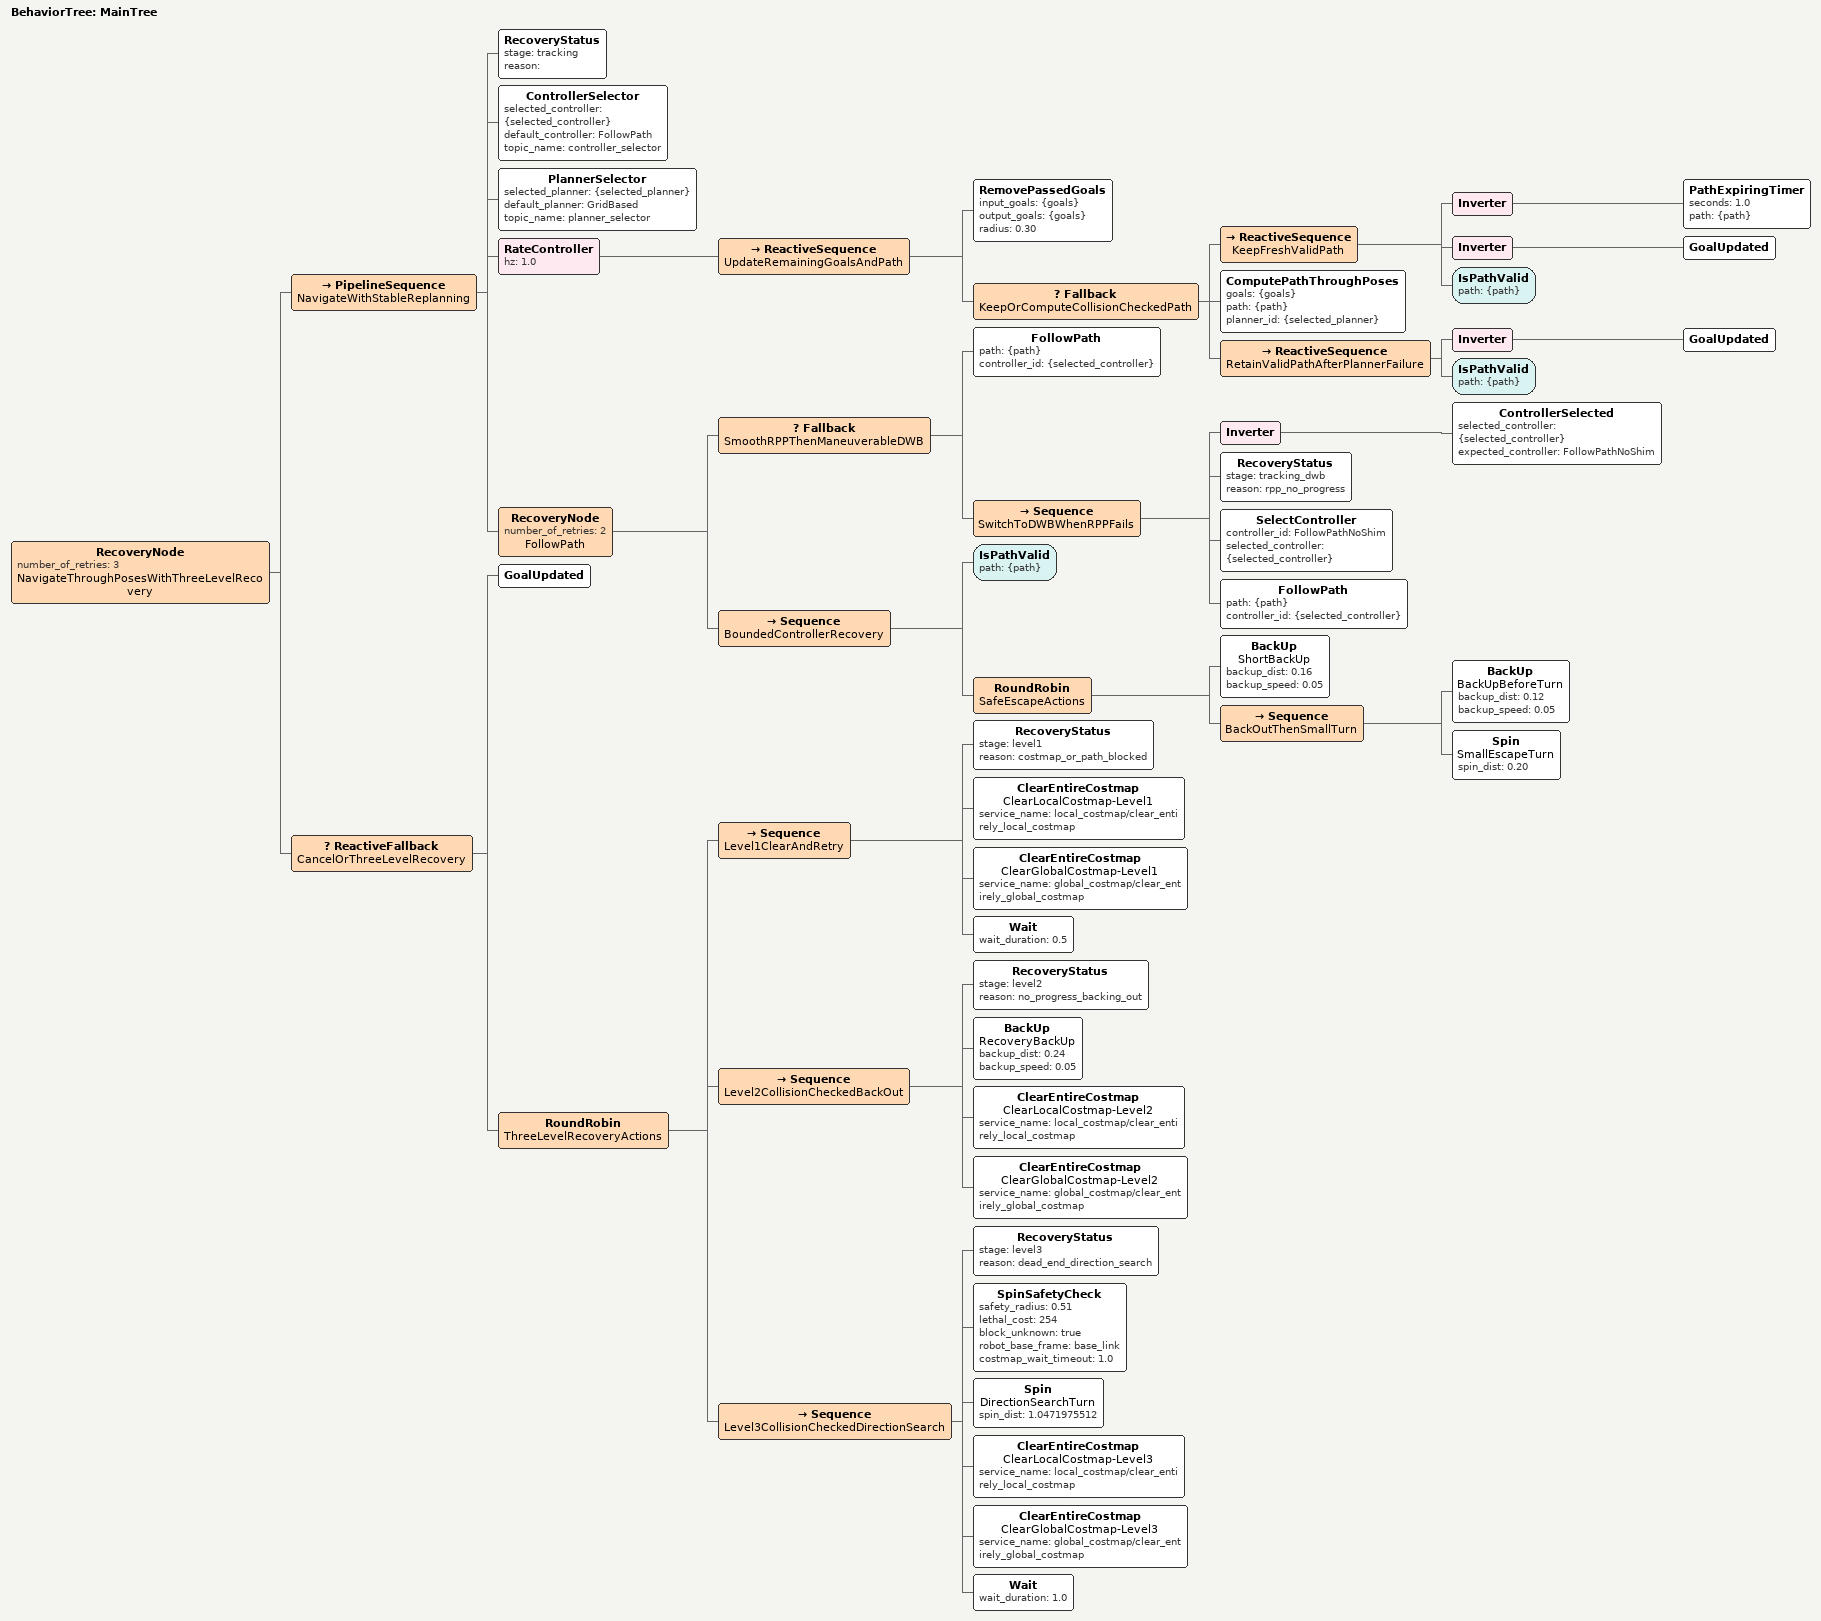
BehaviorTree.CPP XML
<!-- BehaviorTree.CPP 3 / Nav2 Humble compatible multi-goal tree. -->
<root main_tree_to_execute="MainTree">
  <BehaviorTree ID="MainTree">
    <RecoveryNode number_of_retries="3" name="NavigateThroughPosesWithThreeLevelRecovery">
      <PipelineSequence name="NavigateWithStableReplanning">
      <RecoveryStatus stage="tracking" reason=""/>
      <ControllerSelector selected_controller="{selected_controller}" default_controller="FollowPath" topic_name="controller_selector"/>
      <PlannerSelector selected_planner="{selected_planner}" default_planner="GridBased" topic_name="planner_selector"/>
      <RateController hz="1.0">
        <ReactiveSequence name="UpdateRemainingGoalsAndPath">
          <RemovePassedGoals input_goals="{goals}" output_goals="{goals}" radius="0.30"/>
          <Fallback name="KeepOrComputeCollisionCheckedPath">
            <ReactiveSequence name="KeepFreshValidPath">
              <Inverter><PathExpiringTimer seconds="1.0" path="{path}"/></Inverter>
              <Inverter><GoalUpdated/></Inverter>
              <IsPathValid path="{path}"/>
            </ReactiveSequence>
            <ComputePathThroughPoses goals="{goals}" path="{path}" planner_id="{selected_planner}"/>
            <ReactiveSequence name="RetainValidPathAfterPlannerFailure">
              <Inverter><GoalUpdated/></Inverter>
              <IsPathValid path="{path}"/>
            </ReactiveSequence>
          </Fallback>
        </ReactiveSequence>
      </RateController>
      <RecoveryNode number_of_retries="2" name="FollowPath">
        <Fallback name="SmoothRPPThenManeuverableDWB">
          <FollowPath path="{path}" controller_id="{selected_controller}"/>
          <Sequence name="SwitchToDWBWhenRPPFails">
            <Inverter>
              <ControllerSelected selected_controller="{selected_controller}"
                                  expected_controller="FollowPathNoShim"/>
            </Inverter>
            <RecoveryStatus stage="tracking_dwb" reason="rpp_no_progress"/>
            <SelectController controller_id="FollowPathNoShim"
                              selected_controller="{selected_controller}"/>
            <FollowPath path="{path}" controller_id="{selected_controller}"/>
          </Sequence>
        </Fallback>
        <Sequence name="BoundedControllerRecovery">
          <IsPathValid path="{path}"/>
          <RoundRobin name="SafeEscapeActions">
            <BackUp name="ShortBackUp" backup_dist="0.16" backup_speed="0.05"/>
            <Sequence name="BackOutThenSmallTurn">
              <BackUp name="BackUpBeforeTurn" backup_dist="0.12" backup_speed="0.05"/>
              <Spin name="SmallEscapeTurn" spin_dist="0.20"/>
            </Sequence>
          </RoundRobin>
        </Sequence>
      </RecoveryNode>
      </PipelineSequence>

      <ReactiveFallback name="CancelOrThreeLevelRecovery">
        <GoalUpdated/>
        <RoundRobin name="ThreeLevelRecoveryActions">
          <Sequence name="Level1ClearAndRetry">
            <RecoveryStatus stage="level1" reason="costmap_or_path_blocked"/>
            <ClearEntireCostmap name="ClearLocalCostmap-Level1" service_name="local_costmap/clear_entirely_local_costmap"/>
            <ClearEntireCostmap name="ClearGlobalCostmap-Level1" service_name="global_costmap/clear_entirely_global_costmap"/>
            <Wait wait_duration="0.5"/>
          </Sequence>
          <Sequence name="Level2CollisionCheckedBackOut">
            <RecoveryStatus stage="level2" reason="no_progress_backing_out"/>
            <BackUp name="RecoveryBackUp" backup_dist="0.24" backup_speed="0.05"/>
            <ClearEntireCostmap name="ClearLocalCostmap-Level2" service_name="local_costmap/clear_entirely_local_costmap"/>
            <ClearEntireCostmap name="ClearGlobalCostmap-Level2" service_name="global_costmap/clear_entirely_global_costmap"/>
          </Sequence>
          <Sequence name="Level3CollisionCheckedDirectionSearch">
            <RecoveryStatus stage="level3" reason="dead_end_direction_search"/>
            <SpinSafetyCheck safety_radius="0.51"
                             lethal_cost="254"
                             block_unknown="true"
                             robot_base_frame="base_link"
                             costmap_wait_timeout="1.0"/>
            <Spin name="DirectionSearchTurn" spin_dist="1.0471975512"/>
            <ClearEntireCostmap name="ClearLocalCostmap-Level3" service_name="local_costmap/clear_entirely_local_costmap"/>
            <ClearEntireCostmap name="ClearGlobalCostmap-Level3" service_name="global_costmap/clear_entirely_global_costmap"/>
            <Wait wait_duration="1.0"/>
          </Sequence>
        </RoundRobin>
      </ReactiveFallback>
    </RecoveryNode>
  </BehaviorTree>
</root>
